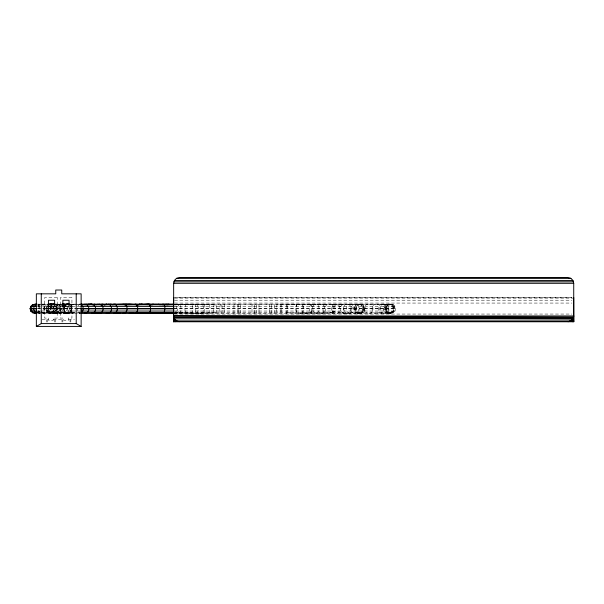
<?xml version="1.0" encoding="UTF-8"?>
<svg xmlns="http://www.w3.org/2000/svg" width="604" height="604" viewBox="0 0 604 604"><rect width="100%" height="100%" fill="white"/><g stroke="black" fill="none" stroke-linecap="round" stroke-linejoin="round"><path stroke-width="0.45" stroke-dasharray="3.02 2.27" d="M252.004 304.137L252.004 313.295M60.166 313.295L57.924 312.691L56.278 311.037L55.681 308.787L56.285 306.387L57.924 304.741L60.174 304.137M66.44 313.295L64.198 312.691L62.552 311.037L61.948 308.787L62.559 306.387M63.835 307.844C63.277 310.539 65.481 313.348 68.267 313.295L66.017 312.691L64.371 311.037L63.767 308.636L64.371 306.387L63.767 308.787L64.749 311.604M256.345 313.295L256.345 304.137M254.654 313.295L254.654 304.137M393.529 306.387L391.619 304.892L393.529 306.387L393.529 311.037L391.921 312.691L389.731 313.295L391.921 312.691L393.068 311.045L394.11 308.787L393.529 306.387L391.921 304.741L389.029 304.137L385.45 304.741L383.902 306.387L383.329 308.636L383.902 311.037L385.45 312.691L387.564 313.295M66.666 313.295L68.909 312.691L70.555 311.037L71.174 308.636L70.57 306.387L71.936 306.409L70.811 304.816M240.498 313.295L240.498 304.137M280.943 304.137L280.271 308.636L280.943 313.295M237.666 304.137L237.666 313.295M215.839 313.295L216.609 308.787L215.839 304.137M259.003 304.137L259.003 313.295M214.194 304.137L213.393 308.636L214.194 313.295M286.364 313.295L287.164 308.787L286.364 304.137M204.915 304.137L204.099 308.636L204.915 313.295M334.42 313.295L333.144 312.691C331.46 310.403 331.46 307.028 333.144 304.741L343.533 304.137L341.977 304.741C339.939 306.885 339.939 310.547 341.977 312.691L343.533 313.295L348.017 312.691L349.807 313.295M202.74 313.295L203.601 308.787L202.74 304.137M62.514 304.741L60.898 306.387L60.302 308.636L60.898 311.037L62.514 312.691L62.386 313.295L58.188 312.691L56.55 311.037L55.953 308.636L56.55 306.387L58.188 304.741L60.415 304.137M54.081 313.295L55.576 313.038L53.379 312.691L56.904 312.306L57.214 310.924L55.024 311.037L53.379 312.691L51.136 313.295L55.576 313.038L57.214 312.026M238.414 304.137L238.414 313.295M391.921 312.691L393.529 311.037L394.11 308.787M57.04 313.295L54.911 312.691L53.356 311.037L52.79 308.787L53.356 306.387M56.904 312.306L55.024 311.037L55.621 308.787L54.307 308.636L53.688 306.387L54.307 308.636L53.688 311.037L52.095 312.691L49.921 313.295M64.839 306.387L63.639 311.037L62.001 312.691L59.766 313.295M387.564 304.137L385.45 304.741L390.093 304.137L392.283 304.741L393.899 306.387L394.495 308.787L393.899 311.037L392.283 312.691L390.078 313.295L387.881 312.691L386.258 311.037L385.669 308.636L386.258 306.387L388.025 304.741L390.244 304.137L388.062 304.741L386.439 306.387L385.805 308.636L386.439 311.037M53.93 313.295L48.652 312.691L47.006 311.037L46.41 308.787L46.991 306.387M52.782 308.636L53.386 306.387M53.484 306.387L52.888 308.787M54.307 308.787L53.703 311.037L52.065 312.691L49.822 313.295M60.702 311.037L61.306 308.636L60.604 306.387L58.958 304.741L56.716 304.137L58.882 304.741L60.438 306.387L61.012 308.636L60.438 311.037L58.882 312.691L56.753 313.295L58.958 312.691M50.691 306.387L50.087 308.636L50.691 311.037L52.412 312.691L54.67 313.295L56.919 312.691L58.565 311.037L59.169 308.787L58.565 306.387L56.919 304.741M50.766 306.387L50.162 308.636L50.766 311.037M51.566 306.387L50.962 308.636L51.566 311.037L53.212 312.691L55.591 313.295M51.695 306.387L51.098 308.787L51.695 311.037L53.348 312.691M55.16 313.295L57.478 312.691L59.124 311.037L59.728 308.787M173.212 313.295L391.158 313.295L393.408 312.691L395.054 311.037L395.658 308.787L395.054 306.387L393.408 304.741L391.158 304.137L174.133 304.137M360.075 313.023L359.788 313.295L362.007 312.691C364.22 309.505 362.989 304.106 358.504 304.137L360.679 304.741L362.249 306.387L362.83 308.636L362.249 311.037L360.679 312.691L358.527 313.295L361.471 312.253L362.506 311.068L363.623 311.037L364.22 308.787L363.623 306.387L362 304.741L359.788 304.137L362 304.741L362.173 305.888L363.623 306.387L362.891 307.179L364.22 308.636M233.967 313.295L233.967 304.137M312.593 304.137L311.86 304.741L311.128 308.636L311.324 311.037L312.593 313.295M62.514 312.691L64.726 313.295L66.553 311.037L67.142 308.787L66.553 306.387M269.882 304.137L269.467 308.636L269.882 313.295M224.462 304.137L224.016 308.636L224.462 313.295M174.684 313.295L175.537 312.691L176.157 311.037L176.383 308.787L176.157 306.387L175.537 304.741L174.684 304.137M271.068 313.295L271.528 308.787L271.068 304.137M51.536 312.608L47.006 311.037L47.905 308.787L51.536 312.608L52.933 313.182L48.652 312.691L51.68 312.668L47.006 311.037L49.671 310.275L49.49 307.844L44.167 308.787L44.764 306.387L46.41 304.741M221.706 313.295L222.204 308.787L221.706 304.137M274.073 313.295L274.586 308.787L274.073 304.137M331.89 313.295L332.895 312.691L333.899 308.787L333.627 306.387L332.895 304.741L331.89 304.137M277.108 304.137L276.511 308.636L277.108 313.295M68.909 312.691L71.936 310.947L70.683 312.691L68.433 313.295L70.683 312.691L71.936 311L70.555 311.037L71.936 308.787L71.174 308.636L71.936 308.538L70.57 306.387L71.936 307.006M220.332 304.137L219.667 308.636L220.332 313.295M281.955 304.137L281.245 308.636L281.955 313.295M71.936 308.878L70.555 311.037L71.936 310.154M286.825 313.295L287.647 308.787L286.825 304.137M71.936 309.029L70.555 311.037L71.936 309.142M70.683 312.691L71.936 310.947M209.263 313.295L210.177 308.787L209.263 304.137M197.493 313.295L198.459 308.787L197.493 304.137M297.1 304.137L296.179 306.387L296.036 308.636L296.179 311.037L297.1 313.295C308.893 312.072 320.996 313.786 332.555 312.691L333.589 313.295M297.002 304.137L296.051 306.387L295.9 308.636L296.051 311.037L297.002 313.295M61.08 305.284L60.068 306.387L59.509 308.636L60.068 311.037L61.585 312.691L63.662 313.295M47.958 304.741L46.365 306.387L45.783 308.787L46.365 311.037L47.958 312.691L50.124 313.295M67.044 313.295L69.241 312.691L70.849 311.037L71.438 308.787L70.849 306.387M359.788 313.295L362.007 312.691L363.623 311.037L363.057 309.648L365.39 308.636L364.786 311.037L363.14 312.691L360.882 313.295M40.921 311.037L42.559 312.691L44.16 311.037L44.756 308.636L44.16 306.387L42.529 304.741L44.802 304.137M196.338 304.137L195.741 304.741L195.145 308.636L195.311 311.037L196.338 313.295M302.257 313.295L303.291 311.037L303.45 308.787L303.291 306.387L302.257 304.137M186.138 304.137L185.096 306.387L184.937 308.636L185.096 311.037L186.138 313.295M37.841 305.835L38.935 304.741M38.075 312.691L39.721 311.037M38.769 312.691L39.864 311.589M37.01 312.691L38.656 311.037L39.26 308.787L38.656 306.387L37.01 304.741L41.653 304.741M57.41 312.691L59.056 311.037M71.936 311.604L69.913 313.038L68.426 313.295M57.214 308.878L55.024 311.037L57.214 309.384M301.834 313.295L302.453 312.691L303.072 308.787L302.906 306.387L301.834 304.137M191.596 313.295L192.246 312.691L192.895 308.787L192.721 306.387L191.596 304.137M57.214 309.006L55.024 311.037L57.214 308.787L55.613 308.636L55.009 306.387L57.214 306.417L56.308 304.778L54.103 304.748M179.66 313.295L180.822 311.037L181.004 308.787L180.822 306.387L179.66 304.137M389.723 313.295L392.019 311.037L392.592 308.787L392.019 306.387L389.723 304.137L392.902 304.741L394.54 306.387L395.137 308.787L394.54 311.037L392.902 312.691L388.312 313.295M310.894 313.295L311.656 312.691L312.419 308.787L312.215 306.387L310.894 304.137M311.143 304.137L309.814 306.387L309.603 308.636L309.814 311.037L311.143 313.295M179.169 304.137L177.795 306.387L177.584 308.636L177.795 311.037L179.169 313.295M317.447 313.295L318.829 311.037L319.048 308.787L318.829 306.387L317.447 304.137M314.525 304.137L313.091 306.387L312.864 308.636L313.091 311.037L314.525 313.295M46.387 308.636L48.554 307.308M322.566 313.295L323.555 312.691L324.28 311.037L324.544 308.787L324.28 306.387L323.555 304.741L322.566 304.137M333.589 304.137L332.555 304.741L331.528 308.636L332.555 312.691M324.99 304.137L323.948 304.741L322.906 308.636L323.185 311.037L323.948 312.691L324.99 313.295M337.394 313.295L338.489 312.691L339.282 311.037L339.576 308.787L339.282 306.387L338.489 304.741L337.394 304.137M389.731 313.295L392.026 312.238M346.817 313.295L348.017 312.691L346.711 311.037L346.228 308.787L346.711 306.387L348.017 304.741L349.807 304.137M346.251 304.137L345.02 304.741C343.404 307.051 343.404 310.373 345.02 312.691L346.251 313.295M332.593 313.295L333.823 312.691C335.439 310.373 335.439 307.051 333.823 304.741L332.593 304.137M340.837 306.387L333.144 304.741L334.42 304.137M349.671 313.295L350.947 312.691C352.638 310.403 352.638 307.028 350.947 304.741L349.671 304.137M357.832 304.137L356.413 304.741C354.548 306.953 354.548 310.471 356.413 312.691L357.832 313.295M340.739 313.295L342.204 312.691L347.685 313.295L349.384 312.691C351.611 310.622 351.611 306.802 349.384 304.741L347.685 304.137M360.815 313.295L362.279 312.691C364.212 310.494 364.212 306.93 362.279 304.741L360.815 304.137M367.708 304.137L366.107 304.741C364.016 306.862 364.016 310.562 366.107 312.691L367.708 313.295M369.776 313.295L371.407 312.691C373.551 310.584 373.551 306.84 371.407 304.741L369.776 304.137M375.514 304.137L373.748 304.741L372.457 306.387L371.981 308.636L372.457 311.037L373.748 312.691L375.514 313.295M377.206 313.295L379.01 312.691L380.331 311.037L380.814 308.787L380.331 306.387L379.01 304.741L377.206 304.137M350.524 313.295L352.336 312.691L353.657 311.037L354.148 308.787L353.657 306.387L352.336 304.741L350.524 304.137M381.932 304.137L379.999 304.741L378.58 306.387L378.066 308.636L378.58 311.037L379.999 312.691L381.932 313.295M80.332 304.333L79.033 304.741L77.606 306.387L77.085 308.636L77.606 311.037L79.033 312.691L80.332 313.091M383.238 313.295L385.201 312.691L386.643 311.037L387.172 308.787L386.643 306.387L385.201 304.741L383.238 304.137M383.563 304.137L381.577 304.741L380.127 306.387L379.599 308.636L380.127 311.037L381.577 312.691L383.563 313.295M354.729 304.137L352.736 304.741L351.279 306.387L350.743 308.636L351.279 311.037L352.736 312.691L354.729 313.295M355.265 313.295L357.274 312.691L358.746 311.037L359.282 308.787L358.746 306.387L357.274 304.741L355.265 304.137M384.612 313.295L386.628 312.691L388.1 311.037L388.636 308.787L388.1 306.387L386.628 304.741L384.612 304.137M70.509 304.537L71.853 304.137M72.057 313.295L74.081 312.691M63.805 313.295L65.881 312.691L67.406 311.037L67.958 308.787L67.406 306.387M77.742 304.741L79.864 304.137M55.621 304.537L57.04 304.137M79.079 313.295L81.2 312.691M340.739 304.137L342.204 304.741L344.34 304.137L349.384 304.741M358.202 304.137L356.058 304.741L354.495 306.387L353.914 308.636L354.495 311.037L356.058 312.691L358.202 313.295M73.801 304.137L71.642 304.741L70.064 306.387L69.483 308.636L70.064 311.037L71.642 312.691L73.801 313.295M72.465 313.295L74.639 312.691M358.353 304.137L356.171 304.741L354.571 306.387L353.989 308.636L354.571 311.037L356.171 312.691L358.353 313.295M42.386 304.741L44.59 304.137M44.462 313.295L46.667 312.691L48.282 311.037L48.871 308.787L48.282 306.387M390.093 304.137L387.632 304.741L386.024 306.387L385.428 308.636L386.024 311.037L387.632 312.691L389.837 313.295M38.127 304.741L40.355 304.137M62.703 313.295L64.922 312.691M359.969 304.137L357.742 304.741L356.111 306.387L355.514 308.636L356.111 311.037L357.742 312.691L359.969 313.295M55.878 304.537L57.372 304.137M38.097 313.091L39.592 312.691M42.242 313.295L44.485 312.691L46.123 311.037L46.719 308.787L46.123 306.387L44.485 304.741L42.242 304.137M45.98 313.295L48.214 312.691L49.853 311.037L50.457 308.787L49.853 306.387M360.286 304.137L358.051 304.741L356.413 306.387L355.816 308.636L356.413 311.037L358.051 312.691L360.286 313.295M360.445 313.295L362.679 312.691L364.31 311.037L364.914 308.787L364.31 306.387L362.679 304.741L360.445 304.137M55.032 304.741L57.282 304.137M38.996 313.295L41.238 312.691L42.884 311.037L43.48 308.787L42.884 306.387L41.238 304.741M56.814 313.295L59.064 312.691L60.604 311.037L61.208 308.636M59.003 313.295L61.246 312.691L62.892 311.037L63.488 308.787L62.892 306.387L54.194 306.387M360.709 304.137L358.459 304.741L356.813 306.387L356.209 308.636L356.813 311.037L358.459 312.691L360.709 313.295M391.045 304.137L388.795 304.741L387.149 306.387L386.545 308.636L387.149 311.037L388.795 312.691L391.045 313.295M203.171 312.691L200.113 313.295C191.589 312.789 182.718 312.834 174.058 313.114M389.029 313.295L390.614 313.023M216.224 312.691C202.831 313.333 189.075 313.159 175.537 312.691M361.064 304.884L362 304.741M58.188 304.741L61.548 304.257M64.726 313.295L69.241 312.691M46.41 308.787L49.422 308.787M333.144 304.741L339.101 304.137M61.948 308.787L63.616 308.636M304.907 313.295L311.86 312.691M175.537 304.741C186.923 304.152 198.323 304.242 209.716 304.741M174.654 312.993C187.693 312.6 200.747 313.604 213.793 312.691M286.764 304.741C302.143 304.205 317.515 304.227 332.895 304.741M280.611 304.741C293.763 303.691 306.892 305.179 320.044 304.137M332.895 312.691C317.515 313.197 302.143 313.227 286.764 312.691M204.507 312.691C194.556 313.68 184.59 312.487 174.647 313.129M55.681 308.787L57.984 308.636M174.647 304.303C184.59 304.937 194.556 303.752 204.507 304.741M55.681 308.636L52.782 308.787L53.484 311.037L55.13 312.691L57.372 313.295M57.984 308.787L61.955 308.636M311.86 304.741L327.376 304.137L326.432 304.741L325.745 306.387L325.496 308.636L325.745 311.037L326.432 312.691L327.376 313.295M174.511 298.112L573.8 298.112M174.511 300.203L571.92 300.203M174.511 303.065L571.92 303.065M36.519 304.137L48.645 304.137M55.228 304.137L61.563 304.137M68.637 304.137L81.276 304.137M42.046 304.741L48.63 304.741M55.492 304.741L61.51 304.741M69.838 304.741L80.475 304.741M174.02 304.741L393.408 304.741M37.35 306.387L48.924 306.387M80.4 306.387L68.358 306.387L67.814 308.636L68.358 311.037L69.838 312.691L71.853 313.295M174.088 306.387L395.054 306.387M37.599 308.636L76.096 308.636M76.806 308.636L80.053 308.636M174.088 308.636L395.658 308.636M37.599 308.787L76.096 308.787M76.806 308.787L80.053 308.787M174.088 308.787L395.658 308.787M37.35 311.037L40.415 311.037M40.77 311.037L80.4 311.037M174.088 311.037L395.054 311.037M80.475 312.691L37.297 312.691L38.943 311.037L39.547 308.636L38.943 306.387L37.297 304.741M174.02 312.691L393.408 312.691M37.35 313.295L80.355 313.295M174.594 314.057L571.837 314.057M42.152 319.78L48.614 319.78M53.19 319.78L63.813 319.78M68.395 319.78L74.451 319.78M64.643 308.636L71.159 308.787M197.976 304.741L188.508 304.137L180.332 304.741L174.058 304.318M213.793 304.741C200.747 303.82 187.693 304.824 174.654 304.439M63.488 308.636L64.643 308.787M57.214 306.734L55.009 306.387L57.214 308.516L55.621 308.787M47.006 311.037L50.404 311.596M332.208 311.037L341.977 312.691M387.881 312.691L390.192 313.295L388.062 312.691L386.401 311.037M360.882 304.137L363.14 304.741L364.786 306.387L365.39 308.636M55.976 304.333L57.478 304.741M55.908 304.333L57.41 304.741L59.124 306.387L59.66 308.787M59.003 304.137L61.261 304.537M56.814 304.137L59.064 304.741L60.702 306.387M38.097 304.333L39.592 304.741M57.282 313.295L55.032 312.691L53.386 311.037M48.645 313.295L46.41 312.691L44.764 311.037L44.167 308.787M42.559 312.691L44.802 313.295M390.675 304.137L392.902 304.741M388.025 312.691L390.282 313.295M58.188 312.691L60.415 313.295M38.127 312.691L40.355 313.295M44.462 304.137L46.667 304.741M42.386 312.691L44.59 313.295M68.637 313.295L66.448 312.691L64.839 311.037L63.639 306.387M72.465 304.137L74.639 304.741M388.312 304.137L390.456 304.741M344.34 313.295L342.204 312.691C344.121 310.494 344.121 306.93 342.204 304.741M77.742 312.691L79.864 313.295M72.057 304.137L74.081 304.741M67.278 313.182L64.371 311.037M54.134 305.073L57.214 306.417M68.924 304.741L71.936 306.409M57.214 307.746L55.009 306.387L57.214 308.38M55.968 304.544L57.214 305.405M383.329 308.787L386.258 311.037M56.112 307.285L57.214 308.183M361.471 312.253L362.007 312.691M38.769 304.741L39.864 305.835M38.075 304.741L39.721 306.387M37.841 311.589L38.935 312.691M71.936 308.418L70.57 306.387L71.936 307.874M383.902 306.387L385.669 308.636M70.57 306.387L71.936 308.244M392.728 305.896L394.11 308.636M358.421 304.137L358.421 313.295M70.842 319.78L70.842 322.068M70.034 319.78L70.034 322.068M62.854 319.78L62.854 322.068M61.985 319.78L61.985 322.068M55.5 319.78L55.5 322.068M54.7 319.78L54.7 322.068M47.452 319.78L47.452 322.068M46.651 319.78L46.651 322.068M385.126 306.387L384.544 308.636L385.126 311.037L386.711 312.691L388.87 313.295L388.946 304.137L386.711 304.741L385.126 306.387M571.837 297.342L174.594 297.342L571.837 297.417M57.214 297.651L44.59 297.651L44.59 318.089L48.614 318.089L48.614 320.377L53.19 320.377L53.19 318.089L57.214 318.089L57.214 297.651M71.936 297.651L60.272 297.651L60.272 318.089L63.813 318.089L63.813 320.377L68.395 320.377L68.395 318.089L71.936 318.089L71.936 297.651"/><path stroke-width="0.91" d="M36.519 313.295L32.45 312.691L30.804 311.037L30.2 308.787L30.804 306.387L32.488 304.741L36.519 304.137M173.65 321.758L173.65 283.306L174.413 280.445L176.511 278.346L179.373 277.583L568.002 277.583L570.863 278.346L572.954 280.445L573.725 283.306L573.725 321.758L573.287 318.149L173.839 317.447L175.069 319.743L173.65 321.758L173.65 315.96L573.725 315.96L572.298 321.758L572.298 319.743L573.725 315.96M30.842 311.037L30.2 308.636L30.842 306.387M163.231 313.295L164.107 312.691L164.983 308.787L164.749 306.387L164.107 304.741L163.231 304.137M174.058 313.114L164.107 312.691L148.395 313.295L149.498 312.691L150.305 311.037L150.6 308.787L150.305 306.387L149.498 304.741L148.395 304.137L136.451 304.741L129.467 304.137L125.609 304.741L124.077 304.137M50.245 306.424L51.906 304.741L54.156 304.137M64.152 306.424L65.821 304.741L68.063 304.137M135.115 313.295L136.451 312.691C138.203 310.426 138.203 306.998 136.451 304.741L135.115 304.137M179.373 321.683L176.511 320.92L174.413 318.821L173.839 317.447L572.954 318.821L570.863 320.92L568.002 321.683L570.863 320.92L573.287 318.149L173.65 315.96L573.611 317.077M127.98 304.137L126.515 304.741C140.226 304.242 153.922 304.19 167.663 304.741L168.471 304.137M570.191 321.252L572.954 318.821L174.413 318.821L176.511 320.92L570.863 320.92M162.808 304.137L161.819 304.741L173.726 304.363L167.663 304.741M151.498 304.741L152.533 304.137M36.346 326.417L41.268 323.593L76.217 323.593L81.14 326.417L81.14 293.831L61.736 293.831L61.736 290.018L55.749 290.018L55.749 293.831L36.346 293.831L36.346 326.417L81.14 326.417M153.665 304.137L152.555 304.741C135.153 304.22 117.772 304.235 100.377 304.741L102.121 304.137M84.817 304.137L86.893 304.741L88.116 304.137L93.68 304.741L95.153 306.387L95.689 308.636L95.153 311.037L93.68 312.691L91.665 313.295L101.283 312.691L102.688 311.037L103.201 308.787L102.688 306.387L101.283 304.741L99.358 304.137M138.452 304.741L139.705 304.137L138.392 304.741M125.02 304.741L126.485 304.137M124.379 304.741L125.874 304.137M124.077 313.295L125.609 312.691C127.618 310.531 127.618 306.9 125.609 304.741M112.525 304.741L114.141 304.137M113.96 304.741L115.628 304.137M113.982 313.295L115.689 312.691C117.916 310.622 117.916 306.802 115.689 304.741L113.982 304.137M108.025 313.295L109.822 312.691L111.136 311.037L111.619 308.787L111.136 306.387L109.822 304.741L108.025 304.137M104.613 304.741L106.432 304.137M89.196 304.741L91.053 304.137M99.358 313.295L101.283 312.691L95.372 313.295M96.263 304.741L98.203 304.137M94.73 304.137L92.752 304.741L90.608 304.137L84.771 304.741L86.825 304.137M62.28 304.537L63.662 304.137M84.817 313.295L86.893 312.691L88.41 311.037L88.969 308.787L88.41 306.387L86.893 304.741M47.958 304.741L50.124 304.137M66.448 304.741L68.637 304.137M62.514 304.741L64.726 304.137M35.092 304.741L36.587 304.333M50.872 304.137L48.63 304.741L51.906 304.741M36.172 304.137L33.643 304.741L31.997 306.387L31.393 308.636L31.997 311.037L33.643 312.691L35.893 313.295M52.344 304.741L54.67 304.137L51.121 304.137L53.363 304.741M53.212 304.741L54.843 304.333M66.448 304.137L64.205 304.741L62.559 306.387L69.045 306.424L69.045 300.241L62.861 300.241L62.861 306.424M68.433 304.137L69.045 304.182L62.408 304.741M102.672 304.137L104.417 304.741L106.719 304.137M50.268 306.387L47.746 306.394M104.417 304.741L110.925 304.137L112.578 304.741C124.862 303.631 137.199 305.337 149.573 304.137L150.743 304.741M136.451 304.741L141.6 304.137M142.582 304.137L137.191 304.741L135.84 304.137M149.498 304.741C157.674 303.82 165.873 304.861 174.058 304.318M162.204 313.144L158.603 313.174M172.789 313.144L169.105 313.174M116.829 313.295L120.204 313.295M129.286 313.295L131.038 313.159M149.498 312.691L141.6 313.295L136.451 312.691M142.582 313.295L144.394 313.159M155.741 313.295L164.107 312.691M122.967 313.295L125.632 313.182M176.511 278.346L570.863 278.346M174.413 280.445L572.954 280.445M173.839 281.819L573.528 281.819M173.65 283.306L573.725 283.306M173.65 297.417L173.567 321.758L573.8 321.758L573.725 297.417M48.101 304.137L55.047 304.137M62.386 304.137L69.309 304.137M80.717 304.137L173.786 304.137M32.45 304.741L35.87 304.741L34.232 306.387L33.628 308.636L34.232 311.037L35.87 312.691L32.45 312.691M174.02 304.741L81.2 304.741L82.756 306.387L83.322 308.636L82.756 311.037L81.2 312.691L174.02 312.691M30.804 306.387L36.527 306.387M47.807 306.387L54.624 306.424L54.624 300.241L48.441 300.241L48.441 306.424M80.891 306.387L173.68 306.387M30.2 308.636L36.693 308.636M80.528 308.636L173.461 308.636M30.2 308.787L36.693 308.787M80.528 308.787L173.461 308.787M30.804 311.037L36.527 311.037M80.891 311.037L173.68 311.037M80.717 313.295L173.748 313.295M173.748 304.62L166.598 304.137L159.698 304.741L158.656 304.137M144.741 313.159L146.561 313.295M131.204 313.159L132.971 313.295M144.333 313.159L146.009 313.295M106.274 313.159L107.957 313.295M131.929 313.144L133.733 313.295M51.121 304.137L54.352 304.408M68.214 304.137L69.045 304.212M62.65 304.378L64.922 304.741L62.703 304.137M34.76 304.137L36.55 304.537M66.682 304.137L68.924 304.741M49.822 304.137L52.065 304.741L49.921 304.137M33.922 312.691L36.172 313.295M67.044 304.137L69.241 304.741M63.805 304.137L65.881 304.741M91.665 304.137L93.68 304.741M81.276 304.137L83.216 304.741M91.468 304.137L93.318 304.741M122.967 304.137L124.477 304.741M176.511 320.92L175.069 319.743L175.069 321.758M76.217 293.831L76.217 323.593M41.268 293.831L41.268 323.593M64.371 306.387L66.025 304.741L64.371 306.387"/></g></svg>
